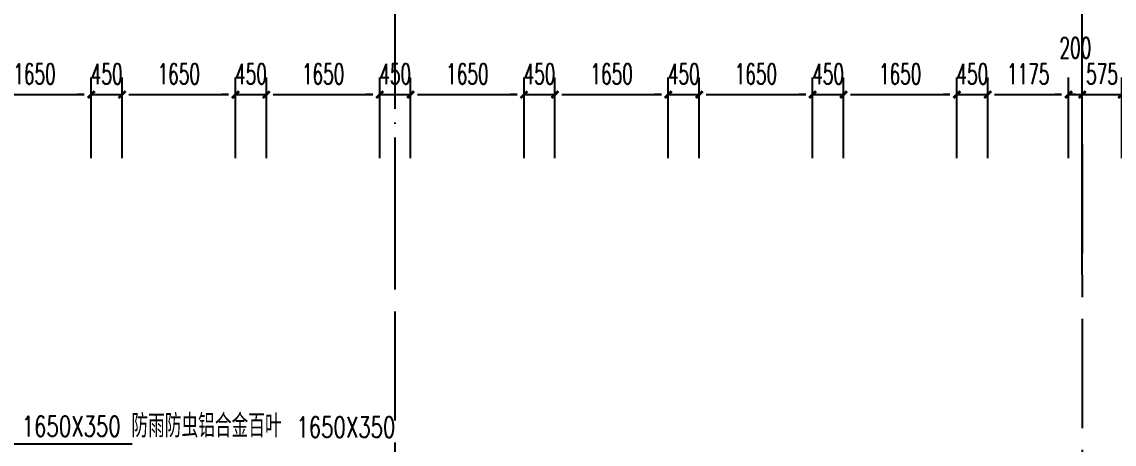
# Model space of a CAD drawing. Extents: x 824790 to 973415, y 4290613 to 4374713.
# Drawn here: x 888476 to 904375, y 4349426 to 4355572 of the extents above; entities that cross this region are included whole.
import ezdxf

# ---------------------------------------------------------------- set-up
doc = ezdxf.new("R2010")
doc.units = 0
doc.header["$LTSCALE"] = 1000
doc.header["$MEASUREMENT"] = 0
for name, pattern in [('ACAD_ISO08W100', [36, 24, -3, 6, -3]), ('CENTER', [50.8, 31.75, -6.35, 6.35, -6.35]), ('DOTE', [2.42, 2, -0.2, 0.02, -0.2])]:
    doc.linetypes.add(name, pattern=pattern)
doc.layers.get('0').update_dxf_attribs({"color": 255, "linetype": 'CONTINUOUS'})
for name, color, linetype in [('A-AXIS', 3, 'CONTINUOUS'), ('A-DIM', 201, 'CONTINUOUS'), ('A-DOTE', 8, 'ACAD_ISO08W100'), ('A-NOTE', 150, 'CONTINUOUS'), ('DOTE', 17, 'DOTE'), ('PUB_TEXT', 7, 'CONTINUOUS')]:
    doc.layers.add(name, color=color, linetype=linetype)
doc.styles.add('_TCH_DIM', font='SIMPLEX', dxfattribs={"bigfont": 'GBCBIG'})
doc.styles.add('DIM_FONT', font='SIMPLEX.shx', dxfattribs={"width": 0.6, "bigfont": 'GBCBIG.shx'})
doc.dimstyles.new('DIM100', dxfattribs={"dimscale": 100, "dimtxt": 3, "dimasz": 0.01, "dimexe": 1, "dimexo": 1, "dimgap": 1, "dimtad": 1, "dimdec": 0, "dimzin": 0, "dimdsep": 46, "dimtxsty": 'DIM_FONT', "dimblk1": 'h-_DIMX', "dimblk2": 'h-_DIMX', "dimsah": 1, "dimcen": 0.01, "dimclrd": 256, "dimclre": 256, "dimclrt": 7, "dimadec": 3, "dimazin": 0, "dimtfac": 1, "dimtdec": 0, "dimtix": 1, "dimtmove": 2, "dimatfit": 3, "dimldrblk": 'h-_DIMX', "dimfxl": 0, "dimtolj": 1, "dimtzin": 5, "dimarcsym": 0})
doc.dimstyles.new('DIMN', dxfattribs={"dimtxt": 300, "dimasz": 100, "dimexe": 250, "dimexo": 300, "dimgap": 150, "dimtad": 1, "dimdec": 0, "dimzin": 0, "dimdsep": 46, "dimtxsty": 'DIM_FONT', "dimblk": 'h-_ArchTick', "dimcen": 0.09, "dimclrt": 7, "dimazin": 2, "dimtfac": 1, "dimtdec": 0, "dimtix": 1, "dimtmove": 2, "dimatfit": 3, "dimfxl": 0, "dimtolj": 1, "dimtzin": 0, "dimarcsym": 0})

# ---------------------------------------------------------------- blocks, each defined once
blk = doc.blocks.new('h-_DIMX')
blk.add_line((-150, 0), (150, 0))
at = {"const_width": 50}
blk.add_lwpolyline([(-70, -70), (70, 70)], dxfattribs=at)
blk = doc.blocks.new('h-_ArchTick')
at = {"color": 0, "linetype": 'ByBlock', "const_width": 0.4}
blk.add_lwpolyline([(-0.5, -0.5), (0.5, 0.5)], dxfattribs=at)
blk = doc.blocks.new('*D377')
at = {"layer": 'A-DIM', "color": 0, "lineweight": -2, "transparency": 16777216}
for p, q in [((903910, 4353589), (903910, 4354763)), ((904485, 4353589), (904485, 4354763)), ((903810, 4354513), (903710, 4354513)), ((903910, 4354513), (904485, 4354513)), ((904585, 4354513), (904685, 4354513))]:
    blk.add_line(p, q, dxfattribs=at)
at = {"layer": 'A-DIM', "color": 0, "lineweight": -2, "transparency": 16777216, "xscale": 100, "yscale": 100, "zscale": 100}
blk.add_blockref('h-_ArchTick', (903910, 4354513), dxfattribs=at)
at = {"layer": 'A-DIM', "color": 0, "lineweight": -2, "transparency": 16777216, "xscale": 100, "yscale": 100, "zscale": 100, "rotation": 180}
blk.add_blockref('h-_ArchTick', (904485, 4354513), dxfattribs=at)
at = {"layer": 'A-DIM', "color": 7, "transparency": 16777216, "insert": (904197, 4354813), "char_height": 300, "attachment_point": 5, "style": 'DIM_FONT'}
blk.add_mtext('\\A1;575', dxfattribs=at)
blk = doc.blocks.new('*D378')
at = {"layer": 'A-DIM', "color": 0, "lineweight": -2, "transparency": 16777216}
for p, q in [((903710, 4353589), (903710, 4354763)), ((903910, 4353589), (903910, 4354763)), ((903610, 4354513), (903510, 4354513)), ((903710, 4354513), (903910, 4354513)), ((904010, 4354513), (904110, 4354513))]:
    blk.add_line(p, q, dxfattribs=at)
at = {"layer": 'A-DIM', "color": 0, "lineweight": -2, "transparency": 16777216, "xscale": 100, "yscale": 100, "zscale": 100}
blk.add_blockref('h-_ArchTick', (903710, 4354513), dxfattribs=at)
at = {"layer": 'A-DIM', "color": 0, "lineweight": -2, "transparency": 16777216, "xscale": 100, "yscale": 100, "zscale": 100, "rotation": 180}
blk.add_blockref('h-_ArchTick', (903910, 4354513), dxfattribs=at)
at = {"layer": 'A-DIM', "color": 7, "transparency": 16777216, "insert": (903810, 4355192), "char_height": 300, "attachment_point": 5, "style": 'DIM_FONT'}
blk.add_mtext('\\A1;200', dxfattribs=at)
blk = doc.blocks.new('*D379')
at = {"layer": 'A-DIM', "color": 0, "lineweight": -2, "transparency": 16777216}
for p, q in [((902535, 4353589), (902535, 4354763)), ((903710, 4353589), (903710, 4354763)), ((902635, 4354513), (903610, 4354513))]:
    blk.add_line(p, q, dxfattribs=at)
at = {"layer": 'A-DIM', "color": 0, "lineweight": -2, "transparency": 16777216, "xscale": 100, "yscale": 100, "zscale": 100, "rotation": 180}
blk.add_blockref('h-_ArchTick', (902535, 4354513), dxfattribs=at)
at = {"layer": 'A-DIM', "color": 0, "lineweight": -2, "transparency": 16777216, "xscale": 100, "yscale": 100, "zscale": 100}
blk.add_blockref('h-_ArchTick', (903710, 4354513), dxfattribs=at)
at = {"layer": 'A-DIM', "color": 7, "transparency": 16777216, "insert": (903122, 4354813), "char_height": 300, "attachment_point": 5, "style": 'DIM_FONT'}
blk.add_mtext('\\A1;1175', dxfattribs=at)
blk = doc.blocks.new('*D380')
at = {"layer": 'A-DIM', "color": 0, "lineweight": -2, "transparency": 16777216}
for p, q in [((902085, 4353589), (902085, 4354763)), ((902535, 4353589), (902535, 4354763)), ((901985, 4354513), (901885, 4354513)), ((902085, 4354513), (902535, 4354513)), ((902635, 4354513), (902735, 4354513))]:
    blk.add_line(p, q, dxfattribs=at)
at = {"layer": 'A-DIM', "color": 0, "lineweight": -2, "transparency": 16777216, "xscale": 100, "yscale": 100, "zscale": 100}
blk.add_blockref('h-_ArchTick', (902085, 4354513), dxfattribs=at)
at = {"layer": 'A-DIM', "color": 0, "lineweight": -2, "transparency": 16777216, "xscale": 100, "yscale": 100, "zscale": 100, "rotation": 180}
blk.add_blockref('h-_ArchTick', (902535, 4354513), dxfattribs=at)
at = {"layer": 'A-DIM', "color": 7, "transparency": 16777216, "insert": (902310, 4354813), "char_height": 300, "attachment_point": 5, "style": 'DIM_FONT'}
blk.add_mtext('\\A1;450', dxfattribs=at)
blk = doc.blocks.new('*D381')
at = {"layer": 'A-DIM', "color": 0, "lineweight": -2, "transparency": 16777216}
for p, q in [((900435, 4353589), (900435, 4354763)), ((902085, 4353589), (902085, 4354763)), ((900535, 4354513), (901985, 4354513))]:
    blk.add_line(p, q, dxfattribs=at)
at = {"layer": 'A-DIM', "color": 0, "lineweight": -2, "transparency": 16777216, "xscale": 100, "yscale": 100, "zscale": 100, "rotation": 180}
blk.add_blockref('h-_ArchTick', (900435, 4354513), dxfattribs=at)
at = {"layer": 'A-DIM', "color": 0, "lineweight": -2, "transparency": 16777216, "xscale": 100, "yscale": 100, "zscale": 100}
blk.add_blockref('h-_ArchTick', (902085, 4354513), dxfattribs=at)
at = {"layer": 'A-DIM', "color": 7, "transparency": 16777216, "insert": (901260, 4354813), "char_height": 300, "attachment_point": 5, "style": 'DIM_FONT'}
blk.add_mtext('\\A1;1650', dxfattribs=at)
blk = doc.blocks.new('*D382')
at = {"layer": 'A-DIM', "color": 0, "lineweight": -2, "transparency": 16777216}
for p, q in [((899985, 4353589), (899985, 4354763)), ((900435, 4353589), (900435, 4354763)), ((899885, 4354513), (899785, 4354513)), ((899985, 4354513), (900435, 4354513)), ((900535, 4354513), (900635, 4354513))]:
    blk.add_line(p, q, dxfattribs=at)
at = {"layer": 'A-DIM', "color": 0, "lineweight": -2, "transparency": 16777216, "xscale": 100, "yscale": 100, "zscale": 100}
blk.add_blockref('h-_ArchTick', (899985, 4354513), dxfattribs=at)
at = {"layer": 'A-DIM', "color": 0, "lineweight": -2, "transparency": 16777216, "xscale": 100, "yscale": 100, "zscale": 100, "rotation": 180}
blk.add_blockref('h-_ArchTick', (900435, 4354513), dxfattribs=at)
at = {"layer": 'A-DIM', "color": 7, "transparency": 16777216, "insert": (900210, 4354813), "char_height": 300, "attachment_point": 5, "style": 'DIM_FONT'}
blk.add_mtext('\\A1;450', dxfattribs=at)
blk = doc.blocks.new('*D383')
at = {"layer": 'A-DIM', "color": 0, "lineweight": -2, "transparency": 16777216}
for p, q in [((898335, 4353589), (898335, 4354763)), ((899985, 4353589), (899985, 4354763)), ((898435, 4354513), (899885, 4354513))]:
    blk.add_line(p, q, dxfattribs=at)
at = {"layer": 'A-DIM', "color": 0, "lineweight": -2, "transparency": 16777216, "xscale": 100, "yscale": 100, "zscale": 100, "rotation": 180}
blk.add_blockref('h-_ArchTick', (898335, 4354513), dxfattribs=at)
at = {"layer": 'A-DIM', "color": 0, "lineweight": -2, "transparency": 16777216, "xscale": 100, "yscale": 100, "zscale": 100}
blk.add_blockref('h-_ArchTick', (899985, 4354513), dxfattribs=at)
at = {"layer": 'A-DIM', "color": 7, "transparency": 16777216, "insert": (899160, 4354813), "char_height": 300, "attachment_point": 5, "style": 'DIM_FONT'}
blk.add_mtext('\\A1;1650', dxfattribs=at)
blk = doc.blocks.new('*D384')
at = {"layer": 'A-DIM', "color": 0, "lineweight": -2, "transparency": 16777216}
for p, q in [((897885, 4353589), (897885, 4354763)), ((898335, 4353589), (898335, 4354763)), ((897785, 4354513), (897685, 4354513)), ((897885, 4354513), (898335, 4354513)), ((898435, 4354513), (898535, 4354513))]:
    blk.add_line(p, q, dxfattribs=at)
at = {"layer": 'A-DIM', "color": 0, "lineweight": -2, "transparency": 16777216, "xscale": 100, "yscale": 100, "zscale": 100}
blk.add_blockref('h-_ArchTick', (897885, 4354513), dxfattribs=at)
at = {"layer": 'A-DIM', "color": 0, "lineweight": -2, "transparency": 16777216, "xscale": 100, "yscale": 100, "zscale": 100, "rotation": 180}
blk.add_blockref('h-_ArchTick', (898335, 4354513), dxfattribs=at)
at = {"layer": 'A-DIM', "color": 7, "transparency": 16777216, "insert": (898110, 4354813), "char_height": 300, "attachment_point": 5, "style": 'DIM_FONT'}
blk.add_mtext('\\A1;450', dxfattribs=at)
blk = doc.blocks.new('*D385')
at = {"layer": 'A-DIM', "color": 0, "lineweight": -2, "transparency": 16777216}
for p, q in [((896235, 4353589), (896235, 4354763)), ((897885, 4353589), (897885, 4354763)), ((896335, 4354513), (897785, 4354513))]:
    blk.add_line(p, q, dxfattribs=at)
at = {"layer": 'A-DIM', "color": 0, "lineweight": -2, "transparency": 16777216, "xscale": 100, "yscale": 100, "zscale": 100, "rotation": 180}
blk.add_blockref('h-_ArchTick', (896235, 4354513), dxfattribs=at)
at = {"layer": 'A-DIM', "color": 0, "lineweight": -2, "transparency": 16777216, "xscale": 100, "yscale": 100, "zscale": 100}
blk.add_blockref('h-_ArchTick', (897885, 4354513), dxfattribs=at)
at = {"layer": 'A-DIM', "color": 7, "transparency": 16777216, "insert": (897060, 4354813), "char_height": 300, "attachment_point": 5, "style": 'DIM_FONT'}
blk.add_mtext('\\A1;1650', dxfattribs=at)
blk = doc.blocks.new('*D386')
at = {"layer": 'A-DIM', "color": 0, "lineweight": -2, "transparency": 16777216}
for p, q in [((895785, 4353589), (895785, 4354763)), ((896235, 4353589), (896235, 4354763)), ((895685, 4354513), (895585, 4354513)), ((895785, 4354513), (896235, 4354513)), ((896335, 4354513), (896435, 4354513))]:
    blk.add_line(p, q, dxfattribs=at)
at = {"layer": 'A-DIM', "color": 0, "lineweight": -2, "transparency": 16777216, "xscale": 100, "yscale": 100, "zscale": 100}
blk.add_blockref('h-_ArchTick', (895785, 4354513), dxfattribs=at)
at = {"layer": 'A-DIM', "color": 0, "lineweight": -2, "transparency": 16777216, "xscale": 100, "yscale": 100, "zscale": 100, "rotation": 180}
blk.add_blockref('h-_ArchTick', (896235, 4354513), dxfattribs=at)
at = {"layer": 'A-DIM', "color": 7, "transparency": 16777216, "insert": (896010, 4354813), "char_height": 300, "attachment_point": 5, "style": 'DIM_FONT'}
blk.add_mtext('\\A1;450', dxfattribs=at)
blk = doc.blocks.new('*D387')
at = {"layer": 'A-DIM', "color": 0, "lineweight": -2, "transparency": 16777216}
for p, q in [((894135, 4353589), (894135, 4354763)), ((895785, 4353589), (895785, 4354763)), ((894235, 4354513), (895685, 4354513))]:
    blk.add_line(p, q, dxfattribs=at)
at = {"layer": 'A-DIM', "color": 0, "lineweight": -2, "transparency": 16777216, "xscale": 100, "yscale": 100, "zscale": 100, "rotation": 180}
blk.add_blockref('h-_ArchTick', (894135, 4354513), dxfattribs=at)
at = {"layer": 'A-DIM', "color": 0, "lineweight": -2, "transparency": 16777216, "xscale": 100, "yscale": 100, "zscale": 100}
blk.add_blockref('h-_ArchTick', (895785, 4354513), dxfattribs=at)
at = {"layer": 'A-DIM', "color": 7, "transparency": 16777216, "insert": (894960, 4354813), "char_height": 300, "attachment_point": 5, "style": 'DIM_FONT'}
blk.add_mtext('\\A1;1650', dxfattribs=at)
blk = doc.blocks.new('*D388')
at = {"layer": 'A-DIM', "color": 0, "lineweight": -2, "transparency": 16777216}
for p, q in [((893685, 4353589), (893685, 4354763)), ((894135, 4353589), (894135, 4354763)), ((893585, 4354513), (893485, 4354513)), ((893685, 4354513), (894135, 4354513)), ((894235, 4354513), (894335, 4354513))]:
    blk.add_line(p, q, dxfattribs=at)
at = {"layer": 'A-DIM', "color": 0, "lineweight": -2, "transparency": 16777216, "xscale": 100, "yscale": 100, "zscale": 100}
blk.add_blockref('h-_ArchTick', (893685, 4354513), dxfattribs=at)
at = {"layer": 'A-DIM', "color": 0, "lineweight": -2, "transparency": 16777216, "xscale": 100, "yscale": 100, "zscale": 100, "rotation": 180}
blk.add_blockref('h-_ArchTick', (894135, 4354513), dxfattribs=at)
at = {"layer": 'A-DIM', "color": 7, "transparency": 16777216, "insert": (893910, 4354813), "char_height": 300, "attachment_point": 5, "style": 'DIM_FONT'}
blk.add_mtext('\\A1;450', dxfattribs=at)
blk = doc.blocks.new('*D389')
at = {"layer": 'A-DIM', "color": 0, "lineweight": -2, "transparency": 16777216}
for p, q in [((892035, 4353589), (892035, 4354763)), ((893685, 4353589), (893685, 4354763)), ((892135, 4354513), (893585, 4354513))]:
    blk.add_line(p, q, dxfattribs=at)
at = {"layer": 'A-DIM', "color": 0, "lineweight": -2, "transparency": 16777216, "xscale": 100, "yscale": 100, "zscale": 100, "rotation": 180}
blk.add_blockref('h-_ArchTick', (892035, 4354513), dxfattribs=at)
at = {"layer": 'A-DIM', "color": 0, "lineweight": -2, "transparency": 16777216, "xscale": 100, "yscale": 100, "zscale": 100}
blk.add_blockref('h-_ArchTick', (893685, 4354513), dxfattribs=at)
at = {"layer": 'A-DIM', "color": 7, "transparency": 16777216, "insert": (892860, 4354813), "char_height": 300, "attachment_point": 5, "style": 'DIM_FONT'}
blk.add_mtext('\\A1;1650', dxfattribs=at)
blk = doc.blocks.new('*D390')
at = {"layer": 'A-DIM', "color": 0, "lineweight": -2, "transparency": 16777216}
for p, q in [((891585, 4353589), (891585, 4354763)), ((892035, 4353589), (892035, 4354763)), ((891485, 4354513), (891385, 4354513)), ((891585, 4354513), (892035, 4354513)), ((892135, 4354513), (892235, 4354513))]:
    blk.add_line(p, q, dxfattribs=at)
at = {"layer": 'A-DIM', "color": 0, "lineweight": -2, "transparency": 16777216, "xscale": 100, "yscale": 100, "zscale": 100}
blk.add_blockref('h-_ArchTick', (891585, 4354513), dxfattribs=at)
at = {"layer": 'A-DIM', "color": 0, "lineweight": -2, "transparency": 16777216, "xscale": 100, "yscale": 100, "zscale": 100, "rotation": 180}
blk.add_blockref('h-_ArchTick', (892035, 4354513), dxfattribs=at)
at = {"layer": 'A-DIM', "color": 7, "transparency": 16777216, "insert": (891810, 4354813), "char_height": 300, "attachment_point": 5, "style": 'DIM_FONT'}
blk.add_mtext('\\A1;450', dxfattribs=at)
blk = doc.blocks.new('*D391')
at = {"layer": 'A-DIM', "color": 0, "lineweight": -2, "transparency": 16777216}
for p, q in [((889935, 4353589), (889935, 4354763)), ((891585, 4353589), (891585, 4354763)), ((890035, 4354513), (891485, 4354513))]:
    blk.add_line(p, q, dxfattribs=at)
at = {"layer": 'A-DIM', "color": 0, "lineweight": -2, "transparency": 16777216, "xscale": 100, "yscale": 100, "zscale": 100, "rotation": 180}
blk.add_blockref('h-_ArchTick', (889935, 4354513), dxfattribs=at)
at = {"layer": 'A-DIM', "color": 0, "lineweight": -2, "transparency": 16777216, "xscale": 100, "yscale": 100, "zscale": 100}
blk.add_blockref('h-_ArchTick', (891585, 4354513), dxfattribs=at)
at = {"layer": 'A-DIM', "color": 7, "transparency": 16777216, "insert": (890760, 4354813), "char_height": 300, "attachment_point": 5, "style": 'DIM_FONT'}
blk.add_mtext('\\A1;1650', dxfattribs=at)
blk = doc.blocks.new('*D392')
at = {"layer": 'A-DIM', "color": 0, "lineweight": -2, "transparency": 16777216}
for p, q in [((889485, 4353589), (889485, 4354763)), ((889935, 4353589), (889935, 4354763)), ((889385, 4354513), (889285, 4354513)), ((889485, 4354513), (889935, 4354513)), ((890035, 4354513), (890135, 4354513))]:
    blk.add_line(p, q, dxfattribs=at)
at = {"layer": 'A-DIM', "color": 0, "lineweight": -2, "transparency": 16777216, "xscale": 100, "yscale": 100, "zscale": 100}
blk.add_blockref('h-_ArchTick', (889485, 4354513), dxfattribs=at)
at = {"layer": 'A-DIM', "color": 0, "lineweight": -2, "transparency": 16777216, "xscale": 100, "yscale": 100, "zscale": 100, "rotation": 180}
blk.add_blockref('h-_ArchTick', (889935, 4354513), dxfattribs=at)
at = {"layer": 'A-DIM', "color": 7, "transparency": 16777216, "insert": (889710, 4354813), "char_height": 300, "attachment_point": 5, "style": 'DIM_FONT'}
blk.add_mtext('\\A1;450', dxfattribs=at)
blk = doc.blocks.new('*D393')
at = {"layer": 'A-DIM', "color": 0, "lineweight": -2, "transparency": 16777216}
for p, q in [((887835, 4353589), (887835, 4354763)), ((889485, 4353589), (889485, 4354763)), ((887935, 4354513), (889385, 4354513))]:
    blk.add_line(p, q, dxfattribs=at)
at = {"layer": 'A-DIM', "color": 0, "lineweight": -2, "transparency": 16777216, "xscale": 100, "yscale": 100, "zscale": 100, "rotation": 180}
blk.add_blockref('h-_ArchTick', (887835, 4354513), dxfattribs=at)
at = {"layer": 'A-DIM', "color": 0, "lineweight": -2, "transparency": 16777216, "xscale": 100, "yscale": 100, "zscale": 100}
blk.add_blockref('h-_ArchTick', (889485, 4354513), dxfattribs=at)
at = {"layer": 'A-DIM', "color": 7, "transparency": 16777216, "insert": (888660, 4354813), "char_height": 300, "attachment_point": 5, "style": 'DIM_FONT'}
blk.add_mtext('\\A1;1650', dxfattribs=at)
blk = doc.blocks.new('h-wrt')
at = {"layer": 'A-DOTE', "linetype": 'CENTER', "ltscale": 0.05}
for p, q in [((-2546728.9, -1784214.6), (-2546728.9, -1744636.2)), ((-2536728.9, -1744636.2), (-2536728.9, -1784214.6))]:
    blk.add_line(p, q, dxfattribs=at)
at = {"layer": 'A-AXIS'}
for base, p1, p2 in [((-2487228.9, -1740710.9), (-2600528.9, -1746536.2), (-2487228.9, -1746636.2)), ((-2546728.9, -1742310.9), (-2555128.9, -1746636.2), (-2546728.9, -1746636.2)), ((-2536728.8, -1742310.9), (-2546728.9, -1746636.2), (-2536728.8, -1746636.2)), ((-2532328.8, -1742310.9), (-2536728.8, -1746636.2), (-2532328.8, -1746636.2))]:
    blk.add_linear_dim(base=base, p1=p1, p2=p2, dimstyle='DIM100', dxfattribs=at).render()

msp = doc.modelspace()

# ---------------------------------------------------------------- linework, layer by layer
at = {"layer": 'A-NOTE'}
msp.add_line((886727.5, 4349433), (890079.1, 4349433), dxfattribs=at)

# ---------------------------------------------------------------- block references
at = {"layer": 'DOTE'}
msp.add_blockref('h-wrt', (3440638.8, 6098424.3), dxfattribs=at)

# ---------------------------------------------------------------- texts
at = {"layer": 'PUB_TEXT', "style": '_TCH_DIM', "width": 0.705882}
for p in [(888474.1, 4349538), (892471.6, 4349524.9)]:
    msp.add_text('1650X350', height=297.5, dxfattribs=at).set_placement(p)
at = {"layer": 'PUB_TEXT', "style": '_TCH_DIM'}
msp.add_text('防雨防虫铝合金百叶', height=337.59, dxfattribs=at).set_placement((890069.9, 4349524.9))

# ---------------------------------------------------------------- dimensions: what is measured, and where the dimension line sits
at = {"layer": 'A-DIM'}
dim = msp.add_linear_dim(base=(903909.9, 4354513.4), p1=(903709.9, 4353289.1), p2=(903909.9, 4353289.1), angle=0, dimstyle='DIMN', dxfattribs=at)
dim.commit()
dim.dimension.update_dxf_attribs({"geometry": '*D378', "text_midpoint": (903809.9, 4355192.4), "dimtype": 129})
for p1, p2, picture, middle in [((887834.9, 4353289.1), (889484.9, 4353289.1), '*D393', (888659.9, 4354813.4)), ((889484.9, 4353289.1), (889934.9, 4353289.1), '*D392', (889709.9, 4354813.4)), ((889934.9, 4353289.1), (891584.9, 4353289.1), '*D391', (890759.9, 4354813.4)), ((891584.9, 4353289.1), (892034.9, 4353289.1), '*D390', (891809.9, 4354813.4)), ((892034.9, 4353289.1), (893684.9, 4353289.1), '*D389', (892859.9, 4354813.4)), ((893684.9, 4353289.1), (894134.9, 4353289.1), '*D388', (893909.9, 4354813.4)), ((894134.9, 4353289.1), (895784.9, 4353289.1), '*D387', (894959.9, 4354813.4)), ((895784.9, 4353289.1), (896234.9, 4353289.1), '*D386', (896009.9, 4354813.4)), ((896234.9, 4353289.1), (897884.9, 4353289.1), '*D385', (897059.9, 4354813.4)), ((897884.9, 4353289.1), (898334.9, 4353289.1), '*D384', (898109.9, 4354813.4)), ((898334.9, 4353289.1), (899984.9, 4353289.1), '*D383', (899159.9, 4354813.4)), ((899984.9, 4353289.1), (900434.9, 4353289.1), '*D382', (900209.9, 4354813.4)), ((900434.9, 4353289.1), (902084.9, 4353289.1), '*D381', (901259.9, 4354813.4)), ((902084.9, 4353289.1), (902534.9, 4353289.1), '*D380', (902309.9, 4354813.4)), ((902534.9, 4353289.1), (903709.9, 4353289.1), '*D379', (903122.4, 4354813.4)), ((903909.9, 4353289.1), (904484.9, 4353289.1), '*D377', (904197.4, 4354813.4))]:
    dim = msp.add_aligned_dim(p1=p1, p2=p2, distance=1224.3, dimstyle='DIMN', dxfattribs=at)
    dim.commit()
    dim.dimension.update_dxf_attribs({"geometry": picture, "text_midpoint": middle})

doc.saveas('drawing.dxf')
